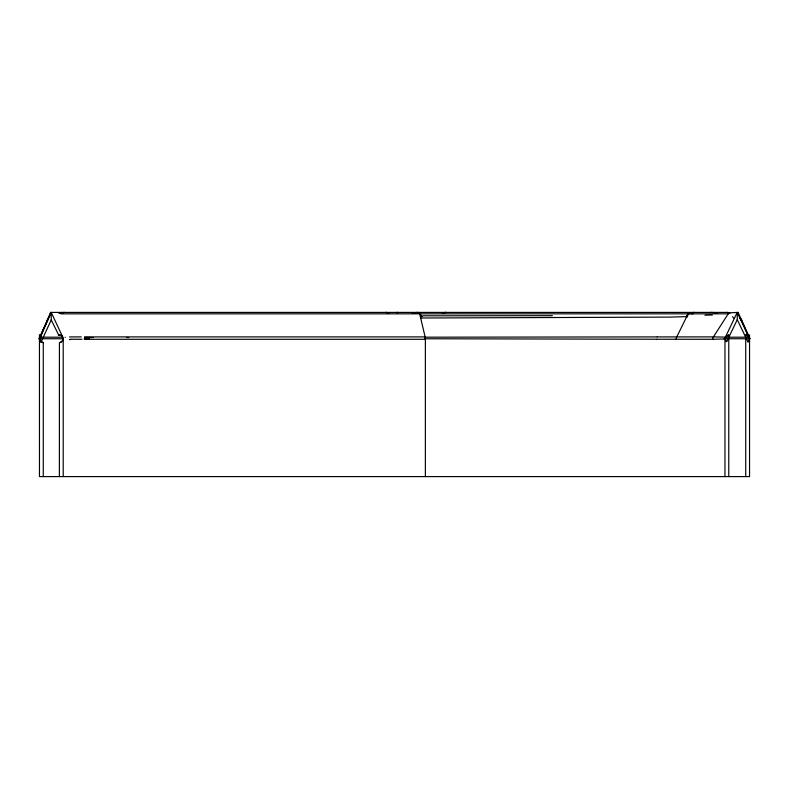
<?xml version="1.0" encoding="UTF-8"?>
<svg xmlns="http://www.w3.org/2000/svg" width="789" height="789" viewBox="0 0 789 789"><rect width="100%" height="100%" fill="white"/><g stroke="black" fill="none" stroke-linecap="round" stroke-linejoin="round"><path stroke-width="1.18" d="M724.963 476.595L724.963 338.885L726.215 336.311L728.77 335.049L728.77 476.595M725.357 338.649L725.702 337.159A3.945 3.827 49.8 0 0 725.367 338.747L725.338 338.856A3.846 3.846 0 0 1 728.77 335.059M62.795 337.13L51.206 312.405L39.46 339.063L50.555 312.405L50.9 313.203M749.55 339.162L749.55 339.25M749.54 339.004L749.52 338.392M40.633 336.745A3.758 1.41 23.7 0 0 39.795 337.219L40.071 340.868L43.267 342.613L43.267 476.595M39.46 339.033L39.785 337.199L62.587 337.199L62.933 338.757A3.866 3.866 0 0 1 59.786 342.623L62.124 341.292L63.209 338.856L63.209 476.595M43.267 342.613L42.961 342.594A3.846 3.846 0 0 1 39.45 338.757L39.795 337.209L40.653 337.209M62.933 338.757L39.499 338.728A3.984 3.896 26.7 0 1 39.766 337.209A4.349 3.975 -0.4 0 0 41.097 341.953L51.236 319.939L51.206 312.651M687.298 316.833L686.953 315.294L686.736 316.645L669.447 317.109L420.645 317.997L421.04 315.975L422.164 316.557M39.598 338.757L39.588 338.294M39.687 337.662L39.706 337.919M39.549 337.948L39.637 338.116M687.367 316.764L687.584 316.103M687.88 315.206L688.402 313.647L694.409 312.405M725.338 338.747L749.55 338.747L737.242 312.405L725.407 337.11L725.347 339.408A4.803 2.574 31.1 0 0 726.659 341.647M45.328 324.861L40.466 335.69L44.539 326.676M45.466 324.555L47.744 319.959M737.38 314.002L738.09 312.405L749.165 337.1L749.067 338.757M44.884 325.926L45.22 325.176M45.584 324.378L47.024 321.182M47.379 320.383L47.744 319.594M48.109 318.795L48.464 317.997M48.829 317.198L49.184 316.399M49.549 315.6L50.989 312.405L51.344 313.203M737.242 312.977L737.251 319.693L726.718 341.637A4.31 3.945 0 0 1 726.413 341.321A4.478 4.093 0 0 1 725.693 337.199L749.195 337.199L749.52 338.313L741.433 319.92M736.857 313.203L737.242 312.405M729.914 313.401L729.125 312.405L728.898 312.848L738.011 312.405M59.5 313.115C63.021 310.905 59.836 314.673 61.72 312.405L727.28 312.405L729.5 313.115M50.683 312.405L59.885 312.405C60.97 315.817 62.469 310.462 60.388 313.391M656.921 339.231L712.645 339.28A3.827 3.62 -89.5 0 1 713.424 336.893L729.125 312.405M397.054 312.858L397.35 312.405A4.29 1.44 87.7 0 1 397.695 312.72M40.288 336.893L40.88 336.163M59.017 313.489L59.885 312.405L60.122 312.858M748.357 336.252L749.343 335.276M61.68 312.414L61.167 312.888L61.72 312.405M62.745 312.789L64.343 312.405L60.358 313.125M694.004 312.414L688.107 313.844L676.775 336.883A3.827 2.87 -89.8 0 0 676.143 339.28M411.828 312.789L415.911 312.789M443.31 312.789L446.13 312.405L442.106 312.789M58.702 335.029L51.236 319.939M59.422 342.633L59.382 476.595M724.963 338.885L724.016 338.954M723.809 338.964L712.871 339.28M749.402 339.3L749.333 339.3A5.01 2.811 -25.7 0 1 748.1 341.962M69.491 336.923L81.297 336.903M689.418 313.647L688.402 313.647M657.227 336.913L713.424 336.893M422.746 315.807L552.369 315.689M425.192 337.189L657 336.913M713.67 336.893L725.407 337.11M656.606 339.231L425.37 338.767L425.37 476.595M60.901 313.844L728.208 313.835L727.28 312.405L728.069 312.878M84.512 336.893L425.123 336.893L419.669 313.844M748.337 337.199L749.215 337.199A3.965 3.886 2.3 0 1 749.55 338.747L749.52 338.806A3.827 3.827 0 0 0 745.723 334.99L745.723 476.595M39.45 338.757A3.935 3.856 -3.7 0 1 39.805 337.199A3.984 3.896 27.9 0 0 39.47 338.767A3.965 3.886 -3 0 1 39.805 337.209A3.915 3.837 27.5 0 0 39.47 338.757L39.933 338.757M39.647 339.29L39.667 339.29A5 2.801 24.7 0 0 40.969 341.972M85.212 339.29L425.37 339.29M82.017 339.29L70.211 339.221M710.613 312.405L717.487 312.789M748.347 336.893L748.998 337.307M745.832 334.99L747.785 335.591L749.136 337.1M389.253 312.789L385.762 312.405L387.872 312.789M748.919 336.982L748.12 336.163M740.437 319.584L741.413 320.078M39.667 335.128L40.643 336.114M732.537 316.675L733.671 318.095M397.656 312.858L397.35 312.405A4.261 1.41 86.9 0 0 396.946 312.454M727.833 312.888L727.28 312.405L728.306 313.687M421.73 316.379L419.827 313.529L416.7 312.405A4.231 3.807 -86 0 1 419.837 313.677M749.155 337.603L749.52 338.787A3.965 3.886 -28.2 0 0 749.195 337.199L749.225 337.278A4.349 3.984 0 0 1 747.972 341.933L737.251 319.693M749.205 337.199A3.925 3.837 3.4 0 1 749.55 338.757L749.511 338.747A3.945 3.856 -27.5 0 0 749.215 337.199L749.195 337.219A3.758 1.4 -23.8 0 0 748.337 336.745M749.264 337.83L749.244 337.327L749.392 338.195M749.274 337.475L749.294 337.899M749.402 338.057L749.54 338.54M50.555 312.612L50.555 314.387M749.55 335.069L749.55 476.595L39.47 476.595L39.45 334.921M704.912 315.225A163.017 26.698 -21.5 0 1 712.378 315.067M425.172 339.29A3.886 2.298 -80.8 0 0 424.975 337.051A4.32 2.949 61.9 0 0 425.034 338.757M47.291 320.147A3.886 3.55 0 0 1 48.435 318.687M69.353 339.625A121.161 1.805 -1.4 0 1 70.566 339.517M84.088 338.747A131.97 3.501 -3 0 1 89.492 338.264M84.374 339.428A127.098 1.272 0.8 0 1 88.999 339.428M65.24 337.268A121.881 1.331 -1.1 0 1 65.142 337.199M84.502 337.505A129.731 1.312 1 0 1 93.23 337.544M128.785 337.574A131.004 1.578 1.6 0 1 126.625 337.495M58.347 334.97A4.635 3.896 -20.7 0 1 62.617 337.199A3.945 3.866 -16.4 0 1 62.942 338.757M739.737 318.204A3.886 3.55 0 0 1 741.729 320.147M740.94 319.19A3.787 1.825 -43.6 0 1 741.127 319.515M691.125 313.756A45.358 0.967 0.2 0 1 693.166 313.746M58.702 334.98A3.689 3.373 -0.4 0 1 62.528 337.159"/></g></svg>
